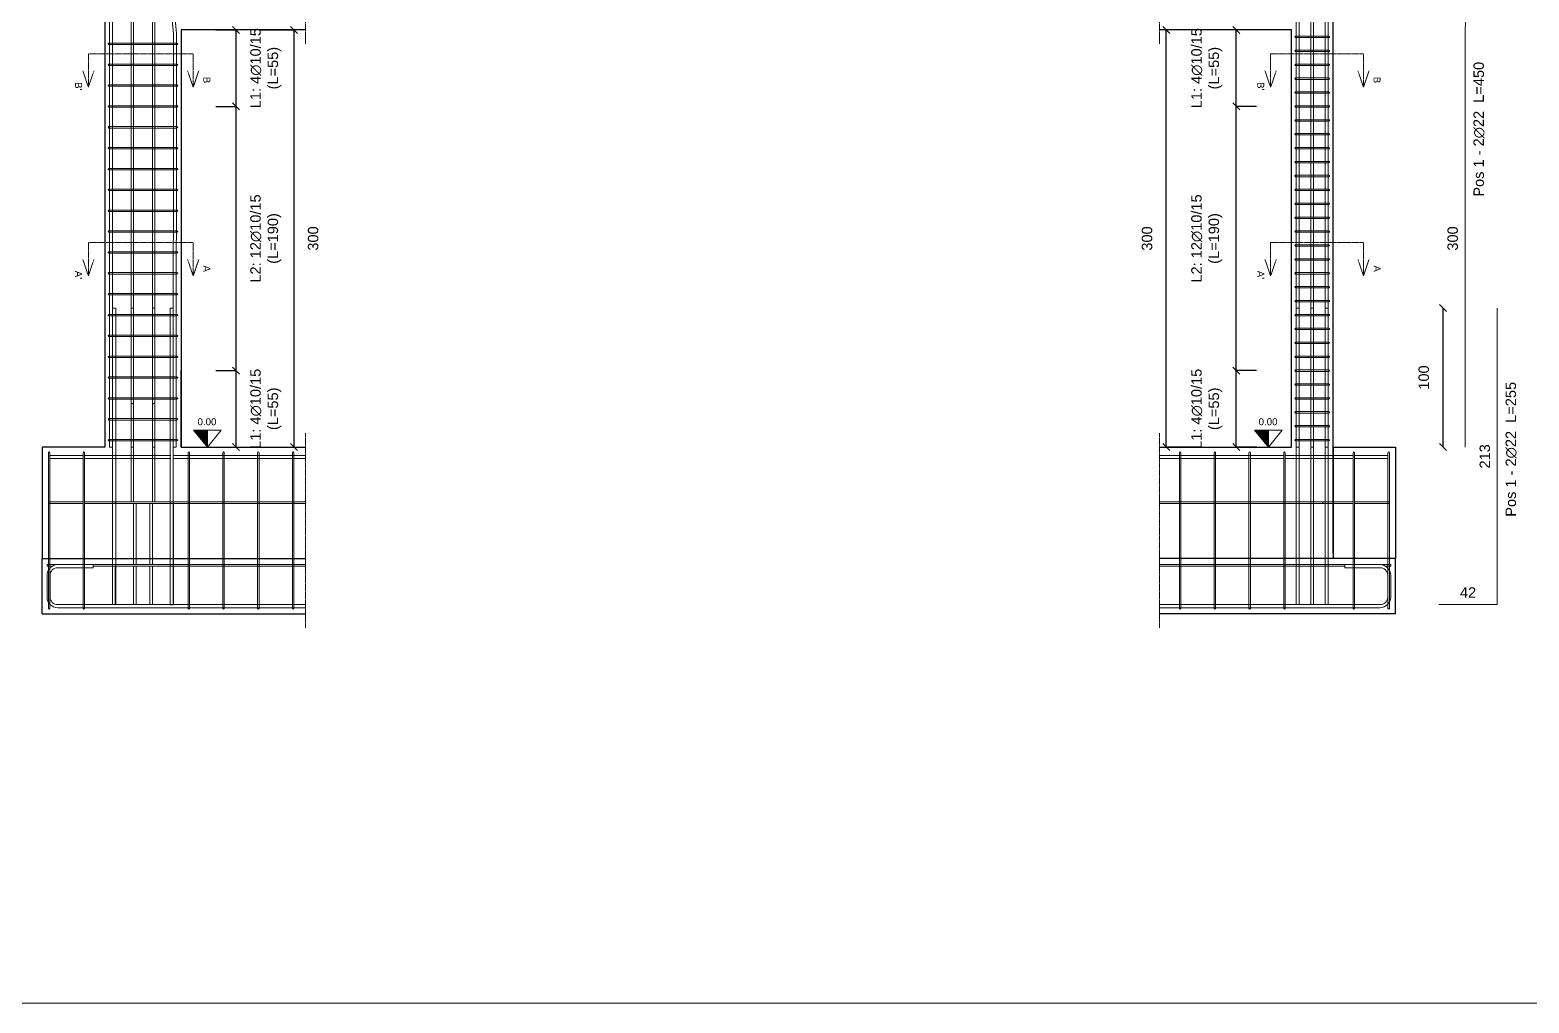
# Model space of a CAD drawing. Header units: millimetres. Extents: x -455371 to 117772, y -78417 to 116564.
# Drawn here: x -442687 to -431903, y 47891 to 54889 of the extents above; entities that cross this region are included whole.
import ezdxf

# ---------------------------------------------------------------- set-up
doc = ezdxf.new("R2010")
doc.units = ezdxf.units.MM
doc.linetypes.add('ACAD_ISO02W100', pattern=[15, 12, -3])
doc.layers.get('0').update_dxf_attribs({"color": 255})
for name, color, linetype, lineweight in [('armature', 5, 'Continuous', 18), ('Cls', 7, 'Continuous', 25), ('quote', 5, 'Continuous', 15), ('Scritte', 7, 'Continuous', 15), ('staffe', 10, 'Continuous', 15), ('tratteggio 1 a 50', 230, 'ACAD_ISO02W100', 15)]:
    doc.layers.add(name, color=color, linetype=linetype, lineweight=lineweight)
doc.layers.add('RETINI', color=253, linetype='Continuous')
doc.styles.get("Standard").update_dxf_attribs({"font": 'arial.ttf'})
doc.dimstyles.new('per distinte 1 a 50', dxfattribs={"dimtxt": 75, "dimasz": 150, "dimexe": 0.18, "dimexo": 250, "dimgap": 50, "dimtad": 1, "dimdec": 0, "dimlfac": 0.1, "dimzin": 0, "dimdsep": 46, "dimtxsty": 'Standard', "dimblk": 'NONE', "dimcen": 0, "dimse1": 1, "dimse2": 1, "dimsd1": 1, "dimsd2": 1, "dimadec": 0, "dimazin": 0, "dimtfac": 1, "dimtdec": 0, "dimtix": 1, "dimtofl": 0, "dimtmove": 0, "dimatfit": 3, "dimldrblk": 'NONE', "dimfxl": 250, "dimfxlon": 1, "dimtolj": 1, "dimtzin": 0, "dimarcsym": 2})
doc.dimstyles.new('scala1 a 50', dxfattribs={"dimtxt": 75, "dimasz": 50, "dimexe": 0.18, "dimexo": 250, "dimgap": 100, "dimtad": 2, "dimdec": 0, "dimlfac": 0.1, "dimzin": 0, "dimdsep": 46, "dimtxsty": 'Standard', "dimblk": 'OBLIQUE', "dimcen": -100, "dimadec": 0, "dimazin": 0, "dimtfac": 1, "dimtdec": 0, "dimtofl": 0, "dimtmove": 0, "dimatfit": 3, "dimfxl": 250, "dimfxlon": 1, "dimtolj": 1, "dimtzin": 0, "dimarcsym": 0})

# ---------------------------------------------------------------- blocks, each defined once
blk = doc.blocks.new('*U2514')
at = {"layer": 'staffe'}
blk.add_lwpolyline([(-5, -560), (-5, 560, -1), (5, 560), (5, -560, -1)], format="xyb", close=True, dxfattribs=at)
blk = doc.blocks.new('*U2515')
at = {"layer": 'armature', "color": 0, "linetype": 'ByBlock', "lineweight": -2, "transparency": 16777216}
for p in [(0, 0), (250, 0), (500, 0), (750, 0)]:
    blk.add_blockref('*U2514', p, dxfattribs=at)
blk = doc.blocks.new('*U2701')
at = {"layer": 'staffe'}
blk.add_lwpolyline([(-5, -560), (-5, 560, -1), (5, 560), (5, -560, -1)], format="xyb", close=True, dxfattribs=at)
blk = doc.blocks.new('*U2702')
at = {"layer": 'armature', "color": 0, "linetype": 'ByBlock', "lineweight": -2, "transparency": 16777216}
for p in [(0, 0), (250, 0), (500, 0), (750, 0)]:
    blk.add_blockref('*U2701', p, dxfattribs=at)
blk = doc.blocks.new('*U2672')
at = {"layer": 'staffe'}
blk.add_lwpolyline([(-120, 5), (120, 5, -1), (120, -5), (-120, -5, -1)], format="xyb", close=True, dxfattribs=at)
blk = doc.blocks.new('*U2673')
at = {"layer": 'armature', "color": 0, "linetype": 'ByBlock', "lineweight": -2, "transparency": 16777216}
for p in [(0, 2900), (0, 2800), (0, 2700), (0, 2600), (0, 2500), (0, 2400), (0, 2300), (0, 2200), (0, 2100), (0, 2000), (0, 1900), (0, 1800), (0, 1700), (0, 1600), (0, 1500), (0, 1400), (0, 1300), (0, 1200), (0, 1100), (0, 1000), (0, 900), (0, 800), (0, 700), (0, 600), (0, 500), (0, 400), (0, 300), (0, 200), (0, 100), (0, 0)]:
    blk.add_blockref('*U2672', p, dxfattribs=at)
blk = doc.blocks.new('*U2498')
at = {"layer": 'staffe'}
blk.add_lwpolyline([(-245, -5), (245, -5, 1), (245, 5), (-245, 5, 1)], format="xyb", close=True, dxfattribs=at)
blk = doc.blocks.new('*U2499')
at = {"layer": 'armature', "color": 0, "linetype": 'ByBlock', "lineweight": -2, "transparency": 16777216}
for p in [(0, 2850), (0, 2700), (0, 2550), (0, 2400), (0, 2250), (0, 2100), (0, 1950), (0, 1800), (0, 1650), (0, 1500), (0, 1350), (0, 1200), (0, 1050), (0, 900), (0, 750), (0, 600), (0, 450), (0, 300), (0, 150), (0, 0)]:
    blk.add_blockref('*U2498', p, dxfattribs=at)
blk = doc.blocks.new('*D2995')
at = {"layer": 'Defpoints', "color": 0, "transparency": 16777216}
for p in [(-432132, 52889), (-432132, 50756), (-432132, 50756)]:
    blk.add_point(p, dxfattribs=at)
at = {"layer": 'quote', "color": 0, "transparency": 16777216, "insert": (-432221, 51822), "char_height": 75, "attachment_point": 5, "rotation": 90}
blk.add_mtext('\\A1;213', dxfattribs=at)
blk = doc.blocks.new('_None')
blk = doc.blocks.new('*D2996')
at = {"layer": 'Defpoints', "color": 0, "transparency": 16777216}
for p in [(-432552, 50756), (-432132, 50756), (-432132, 50756)]:
    blk.add_point(p, dxfattribs=at)
at = {"layer": 'quote', "color": 0, "transparency": 16777216, "insert": (-432342, 50843), "char_height": 75, "attachment_point": 5}
blk.add_mtext('\\A1;42', dxfattribs=at)
blk = doc.blocks.new('*D2773')
at = {"layer": 'Defpoints', "color": 0, "transparency": 16777216}
for p in [(-432363, 54889), (-432363, 51889), (-432363, 51889)]:
    blk.add_point(p, dxfattribs=at)
at = {"layer": 'quote', "color": 0, "transparency": 16777216, "insert": (-432452, 53389), "char_height": 75, "attachment_point": 5, "rotation": 90}
blk.add_mtext('\\A1;300', dxfattribs=at)
blk = doc.blocks.new('_Oblique')
at = {"color": 0, "linetype": 'ByBlock', "lineweight": -2}
blk.add_line((-0.5, -0.5), (0.5, 0.5), dxfattribs=at)
blk = doc.blocks.new('*D2819')
at = {"layer": 'Defpoints', "color": 0, "transparency": 16777216}
for p in [(-441599, 54889), (-441599, 51889), (-440788, 51889)]:
    blk.add_point(p, dxfattribs=at)
at = {"layer": 'quote', "color": 0, "lineweight": -2, "transparency": 16777216}
for p, q in [((-441038, 54889), (-440788, 54889)), ((-440788, 54889), (-440788, 51889)), ((-441038, 51889), (-440788, 51889))]:
    blk.add_line(p, q, dxfattribs=at)
at = {"layer": 'quote', "color": 0, "lineweight": -2, "transparency": 16777216, "xscale": 50, "yscale": 50, "zscale": 50}
for p, rotation in [((-440788, 54889), 90), ((-440788, 51889), 270)]:
    blk.add_blockref('_Oblique', p, dxfattribs=dict(at, rotation=rotation))
at = {"layer": 'quote', "color": 0, "transparency": 16777216, "insert": (-440650, 53389), "char_height": 75, "attachment_point": 5, "rotation": 90}
blk.add_mtext('\\A1;300', dxfattribs=at)
blk = doc.blocks.new('*D2857')
at = {"layer": 'Defpoints', "color": 0, "transparency": 16777216}
for p in [(-434513, 54889), (-433613, 54889), (-433613, 51889)]:
    blk.add_point(p, dxfattribs=at)
at = {"layer": 'quote', "color": 0, "lineweight": -2, "transparency": 16777216}
for p, q in [((-434263, 54889), (-434513, 54889)), ((-434513, 51889), (-434513, 54889)), ((-434263, 51889), (-434513, 51889))]:
    blk.add_line(p, q, dxfattribs=at)
at = {"layer": 'quote', "color": 0, "lineweight": -2, "transparency": 16777216, "xscale": 50, "yscale": 50, "zscale": 50}
for p, rotation in [((-434513, 54889), 90), ((-434513, 51889), 270)]:
    blk.add_blockref('_Oblique', p, dxfattribs=dict(at, rotation=rotation))
at = {"layer": 'quote', "color": 0, "transparency": 16777216, "insert": (-434651, 53389), "char_height": 75, "attachment_point": 5, "rotation": 90}
blk.add_mtext('\\A1;300', dxfattribs=at)
blk = doc.blocks.new('*D2871')
at = {"layer": 'Defpoints', "color": 0, "transparency": 16777216}
for p in [(-434009, 52439), (-433613, 52439), (-433613, 51889)]:
    blk.add_point(p, dxfattribs=at)
at = {"layer": 'quote', "color": 0, "lineweight": -2, "transparency": 16777216}
for p, q in [((-433863, 52439), (-434009, 52439)), ((-434009, 51889), (-434009, 52439)), ((-433863, 51889), (-434009, 51889))]:
    blk.add_line(p, q, dxfattribs=at)
at = {"layer": 'quote', "color": 0, "lineweight": -2, "transparency": 16777216, "xscale": 50, "yscale": 50, "zscale": 50}
for p, rotation in [((-434009, 52439), 90), ((-434009, 51889), 270)]:
    blk.add_blockref('_Oblique', p, dxfattribs=dict(at, rotation=rotation))
at = {"layer": 'quote', "color": 0, "transparency": 16777216, "insert": (-434222, 52164), "char_height": 75, "attachment_point": 5, "rotation": 90}
blk.add_mtext('\\A1;L1: {\\A0;4∅10/15} \\P(L=55)', dxfattribs=at)
blk = doc.blocks.new('*D2872')
at = {"layer": 'Defpoints', "color": 0, "transparency": 16777216}
for p in [(-434009, 54339), (-433613, 54339), (-433613, 52439)]:
    blk.add_point(p, dxfattribs=at)
at = {"layer": 'quote', "color": 0, "lineweight": -2, "transparency": 16777216}
for p, q in [((-433863, 54339), (-434009, 54339)), ((-434009, 52439), (-434009, 54339)), ((-433863, 52439), (-434009, 52439))]:
    blk.add_line(p, q, dxfattribs=at)
at = {"layer": 'quote', "color": 0, "lineweight": -2, "transparency": 16777216, "xscale": 50, "yscale": 50, "zscale": 50}
for p, rotation in [((-434009, 54339), 90), ((-434009, 52439), 270)]:
    blk.add_blockref('_Oblique', p, dxfattribs=dict(at, rotation=rotation))
at = {"layer": 'quote', "color": 0, "transparency": 16777216, "insert": (-434222, 53389), "char_height": 75, "attachment_point": 5, "rotation": 90}
blk.add_mtext('\\A1;L2: {\\A0;12∅10/15} \\P(L=190)', dxfattribs=at)
blk = doc.blocks.new('*D2873')
at = {"layer": 'Defpoints', "color": 0, "transparency": 16777216}
for p in [(-434009, 54889), (-433613, 54889), (-433613, 54339)]:
    blk.add_point(p, dxfattribs=at)
at = {"layer": 'quote', "color": 0, "lineweight": -2, "transparency": 16777216}
for p, q in [((-433863, 54889), (-434009, 54889)), ((-434009, 54339), (-434009, 54889)), ((-433863, 54339), (-434009, 54339))]:
    blk.add_line(p, q, dxfattribs=at)
at = {"layer": 'quote', "color": 0, "lineweight": -2, "transparency": 16777216, "xscale": 50, "yscale": 50, "zscale": 50}
for p, rotation in [((-434009, 54889), 90), ((-434009, 54339), 270)]:
    blk.add_blockref('_Oblique', p, dxfattribs=dict(at, rotation=rotation))
at = {"layer": 'quote', "color": 0, "transparency": 16777216, "insert": (-434222, 54614), "char_height": 75, "attachment_point": 5, "rotation": 90}
blk.add_mtext('\\A1;L1: {\\A0;4∅10/15} \\P(L=55)', dxfattribs=at)
blk = doc.blocks.new('*D2894')
at = {"layer": 'Defpoints', "color": 0, "transparency": 16777216}
for p in [(-441599, 52439), (-441204, 52439), (-441599, 51889)]:
    blk.add_point(p, dxfattribs=at)
at = {"layer": 'quote', "color": 0, "lineweight": -2, "transparency": 16777216}
for p, q in [((-441349, 52439), (-441203, 52439)), ((-441204, 51889), (-441204, 52439)), ((-441349, 51889), (-441203, 51889))]:
    blk.add_line(p, q, dxfattribs=at)
at = {"layer": 'quote', "color": 0, "lineweight": -2, "transparency": 16777216, "xscale": 50, "yscale": 50, "zscale": 50}
for p, rotation in [((-441204, 52439), 90), ((-441204, 51889), 270)]:
    blk.add_blockref('_Oblique', p, dxfattribs=dict(at, rotation=rotation))
at = {"layer": 'quote', "color": 0, "transparency": 16777216, "insert": (-440991, 52164), "char_height": 75, "attachment_point": 5, "rotation": 90}
blk.add_mtext('\\A1;L1: {\\A0;4∅10/15} \\P(L=55)', dxfattribs=at)
blk = doc.blocks.new('*D2895')
at = {"layer": 'Defpoints', "color": 0, "transparency": 16777216}
for p in [(-441599, 54339), (-441204, 54339), (-441599, 52439)]:
    blk.add_point(p, dxfattribs=at)
at = {"layer": 'quote', "color": 0, "lineweight": -2, "transparency": 16777216}
for p, q in [((-441349, 54339), (-441203, 54339)), ((-441204, 52439), (-441204, 54339)), ((-441349, 52439), (-441203, 52439))]:
    blk.add_line(p, q, dxfattribs=at)
at = {"layer": 'quote', "color": 0, "lineweight": -2, "transparency": 16777216, "xscale": 50, "yscale": 50, "zscale": 50}
for p, rotation in [((-441204, 54339), 90), ((-441204, 52439), 270)]:
    blk.add_blockref('_Oblique', p, dxfattribs=dict(at, rotation=rotation))
at = {"layer": 'quote', "color": 0, "transparency": 16777216, "insert": (-440991, 53389), "char_height": 75, "attachment_point": 5, "rotation": 90}
blk.add_mtext('\\A1;L2: {\\A0;12∅10/15} \\P(L=190)', dxfattribs=at)
blk = doc.blocks.new('*D2896')
at = {"layer": 'Defpoints', "color": 0, "transparency": 16777216}
for p in [(-441599, 54889), (-441204, 54889), (-441599, 54339)]:
    blk.add_point(p, dxfattribs=at)
at = {"layer": 'quote', "color": 0, "lineweight": -2, "transparency": 16777216}
for p, q in [((-441349, 54889), (-441203, 54889)), ((-441204, 54339), (-441204, 54889)), ((-441349, 54339), (-441203, 54339))]:
    blk.add_line(p, q, dxfattribs=at)
at = {"layer": 'quote', "color": 0, "lineweight": -2, "transparency": 16777216, "xscale": 50, "yscale": 50, "zscale": 50}
for p, rotation in [((-441204, 54889), 90), ((-441204, 54339), 270)]:
    blk.add_blockref('_Oblique', p, dxfattribs=dict(at, rotation=rotation))
at = {"layer": 'quote', "color": 0, "transparency": 16777216, "insert": (-440991, 54614), "char_height": 75, "attachment_point": 5, "rotation": 90}
blk.add_mtext('\\A1;L1: {\\A0;4∅10/15} \\P(L=55)', dxfattribs=at)
blk = doc.blocks.new('*D2920')
at = {"layer": 'Defpoints', "color": 0, "transparency": 16777216}
for p in [(-432522, 52889), (-432363, 52889), (-432363, 51889)]:
    blk.add_point(p, dxfattribs=at)
at = {"layer": 'quote', "color": 0, "lineweight": -2, "transparency": 16777216}
for p, q in [((-432522, 52889), (-432522, 52889)), ((-432522, 51889), (-432522, 52889)), ((-432522, 51889), (-432522, 51889))]:
    blk.add_line(p, q, dxfattribs=at)
at = {"layer": 'quote', "color": 0, "lineweight": -2, "transparency": 16777216, "xscale": 50, "yscale": 50, "zscale": 50}
for p, rotation in [((-432522, 52889), 90), ((-432522, 51889), 270)]:
    blk.add_blockref('_Oblique', p, dxfattribs=dict(at, rotation=rotation))
at = {"layer": 'quote', "color": 0, "transparency": 16777216, "insert": (-432660, 52389), "char_height": 75, "attachment_point": 5, "rotation": 90}
blk.add_mtext('\\A1;100', dxfattribs=at)
blk = doc.blocks.new('*U2508')
at = {"layer": 'staffe'}
blk.add_lwpolyline([(-5, -560), (-5, 560, -1), (5, 560), (5, -560, -1)], format="xyb", close=True, dxfattribs=at)
blk = doc.blocks.new('*U2509')
at = {"layer": 'armature', "color": 0, "linetype": 'ByBlock', "lineweight": -2, "transparency": 16777216}
for p in [(0, 0), (250, 0)]:
    blk.add_blockref('*U2508', p, dxfattribs=at)
blk = doc.blocks.new('*U2510')
at = {"layer": 'staffe'}
blk.add_lwpolyline([(-5, -560), (-5, 560, -1), (5, 560), (5, -560, -1)], format="xyb", close=True, dxfattribs=at)
blk = doc.blocks.new('*U2511')
at = {"layer": 'armature', "color": 0, "linetype": 'ByBlock', "lineweight": -2, "transparency": 16777216}
for p in [(0, 0), (250, 0)]:
    blk.add_blockref('*U2510', p, dxfattribs=at)

msp = doc.modelspace()

# ---------------------------------------------------------------- hatches: boundary and pattern name
at = {"layer": 'RETINI'}
h = msp.add_hatch(color=256, dxfattribs=at)
h.dxf.hatch_style = 1
h.paths.add_polyline_path([(-441510.9, 52009.9), (-441410.9, 51888.5), (-441410.9, 52009.9)])
h = msp.add_hatch(color=256, dxfattribs=at)
h.dxf.hatch_style = 1
h.paths.add_polyline_path([(-433878, 52009.9), (-433778, 51888.5), (-433778, 52009.9)])

# ---------------------------------------------------------------- linework, layer by layer
at = {"layer": 'armature'}
msp.add_line((-432132.4, 50755.5), (-432132.4, 52888.5), dxfattribs=at)
for points in [[(-442114.5, 51888.5), (-442092.5, 51888.5), (-442092.5, 56388.5), (-442114.5, 56388.5)], [(-433471.9, 56388.5), (-433453.9, 56388.5), (-433453.9, 51888.5), (-433471.9, 51888.5)]]:
    msp.add_lwpolyline(points, close=True, dxfattribs=at)
for points in [[(-441942.1, 51888.5), (-441960.1, 51888.5), (-441960.1, 56388.5), (-441942.1, 56388.5), (-441942.1, 51888.5)], [(-441788.8, 51888.5), (-441806.8, 51888.5), (-441806.8, 56388.5), (-441788.8, 56388.5), (-441788.8, 51888.5)], [(-433577.9, 51888.5), (-433555.9, 51888.5), (-433555.9, 56388.5), (-433577.9, 56388.5), (-433577.9, 51888.5)], [(-433347.9, 51888.5), (-433369.9, 51888.5), (-433369.9, 56388.5), (-433347.9, 56388.5), (-433347.9, 51888.5)], [(-432363.3, 51888.5), (-432363.3, 54888.5), (-432338.3, 55388.5), (-432338.3, 56388.5)], [(-441706.4, 55387.5), (-441655.5, 54863.5), (-441656.5, 51888.5), (-441634.5, 51888.5), (-441633.5, 54863.5), (-441684.5, 55389.6)], [(-442092.5, 52888.5), (-442070.5, 52888.5), (-442070.5, 50755.5), (-442092.5, 50755.5), (-442092.5, 52888.5)], [(-441941.5, 51494.5), (-441942.1, 52888.5), (-441960.1, 52888.5), (-441960.1, 51494.5)], [(-441788.1, 51494.5), (-441788.8, 52888.5), (-441806.8, 52888.5), (-441806.8, 51494.5)], [(-441678.1, 52888.5), (-441656.1, 52888.5), (-441656.1, 50755.4), (-441678.1, 50755.4), (-441678.1, 52888.5)], [(-433577.9, 52888.5), (-433555.9, 52888.5), (-433555.9, 50755.5), (-433577.9, 50755.5), (-433577.9, 52888.5)], [(-433471.9, 52888.5), (-433453.9, 52888.5), (-433453.9, 50755.5), (-433471.9, 50755.5), (-433471.9, 52888.5)], [(-433369.9, 52888.5), (-433347.9, 52888.5), (-433347.9, 50755.5), (-433369.9, 50755.5), (-433369.9, 52888.5)], [(-442544.5, 51827.5), (-442304.5, 51827.5)], [(-442304.5, 51805.5), (-442544.5, 51805.5)], [(-442294.5, 51827.5), (-441788.3, 51827.8)], [(-441788.3, 51805.5), (-442294.5, 51805.5)], [(-441788.3, 51827.5), (-441674.5, 51827.5)], [(-441674.5, 51805.5), (-441788.3, 51805.5)], [(-441655.9, 51827.5), (-440705.4, 51827.5)], [(-440705.4, 51805.5), (-441655.9, 51805.5)], [(-433787.9, 51827.5), (-434564.8, 51827.5)], [(-434564.8, 51805.5), (-433787.9, 51805.5)], [(-433667.9, 51827.5), (-433787.9, 51827.5)], [(-433787.9, 51805.5), (-433667.9, 51805.5)], [(-433567.9, 51827.5), (-433657.9, 51827.5)], [(-433167.9, 51827.5), (-433657.9, 51827.5)], [(-433657.9, 51805.5), (-433567.9, 51805.5)], [(-433657.9, 51805.5), (-433167.9, 51805.5)], [(-432917.9, 51827.5), (-433157.9, 51827.5)], [(-433157.9, 51805.5), (-432917.9, 51805.5)], [(-442304.5, 51482.5), (-442554.5, 51482.5), (-442554.5, 51494.5), (-442304.5, 51494.5)], [(-442294.5, 51494.5), (-442074.8, 51494.5)], [(-442074.8, 51482.5), (-442294.5, 51482.5)], [(-440705.4, 51482.5), (-442074.8, 51482.5), (-442074.8, 51494.5), (-440705.4, 51494.5)], [(-441942.1, 51482.5), (-441942.1, 51043.5)], [(-441923.3, 51043.5), (-441923.5, 51482.5)], [(-441824.8, 51482.5), (-441824.8, 51043.5)], [(-441805.9, 51043.5), (-441806.1, 51482.5)], [(-441655.6, 51043.5), (-441655.8, 51482.5)], [(-434564.8, 51482.5), (-433387.6, 51482.5), (-433387.6, 51494.5), (-434564.8, 51494.5)], [(-433167.9, 51494.5), (-434564.8, 51494.5)], [(-434564.8, 51482.5), (-433167.9, 51482.5)], [(-433157.9, 51482.5), (-432907.9, 51482.5), (-432907.9, 51494.5), (-433157.9, 51494.5)], [(-442528.8, 51031.5), (-442564.5, 51031.5), (-442564.5, 51043.5), (-442487.5, 51043.5)], [(-442233.5, 51043.5), (-440705.4, 51043.5)], [(-442233.5, 51043.5), (-442233.5, 51031.5), (-440705.4, 51031.5)], [(-442093.5, 51031.5), (-442093.5, 50755.5)], [(-442074.5, 50755.5), (-442074.6, 51031.5)], [(-441942.1, 51031.5), (-441942.1, 50755.5)], [(-441923.1, 50755.5), (-441923.3, 51031.5)], [(-441824.8, 51031.5), (-441824.8, 50755.5)], [(-441805.8, 50755.5), (-441805.9, 51031.5)], [(-441655.5, 50755.5), (-441655.6, 51031.5)], [(-433228.9, 51043.5), (-434564.8, 51043.5)], [(-433228.9, 51043.5), (-433228.9, 51031.5), (-434564.8, 51031.5)], [(-432933.7, 51031.5), (-432897.9, 51031.5), (-432897.9, 51043.5), (-432974.9, 51043.5)], [(-432132.4, 50755.5), (-432552.4, 50755.5)]]:
    msp.add_lwpolyline(points, dxfattribs=at)
for points in [[(-440705.4, 50755.5), (-442487.5, 50755.5, -0.4142136), (-442542.5, 50810.5), (-442542.5, 50966.5), (-442542.5, 50966.5, -0.4142136), (-442487.5, 51021.5), (-442233.5, 51021.5), (-442233.5, 51043.5), (-442487.5, 51043.5, 0.4142136), (-442564.5, 50966.5), (-442564.5, 50966.5), (-442564.5, 50810.5, 0.4142136), (-442487.5, 50733.5), (-440705.4, 50733.5)], [(-434564.8, 50755.5), (-432974.9, 50755.5, 0.4142136), (-432919.9, 50810.5), (-432919.9, 50966.5), (-432919.9, 50966.5, 0.4142136), (-432974.9, 51021.5), (-433228.9, 51021.5), (-433228.9, 51043.5), (-432974.9, 51043.5, -0.4142136), (-432897.9, 50966.5), (-432897.9, 50966.5), (-432897.9, 50810.5, -0.4142136), (-432974.9, 50733.5), (-434564.8, 50733.5)]]:
    msp.add_lwpolyline(points, format="xyb", dxfattribs=at)
for p in [(-441951.1, 52201.5), (-441797.8, 52201.5)]:
    msp.add_point(p, dxfattribs=at)
at = {"layer": 'Cls'}
for points in [[(-440705.4, 65588.5), (-441749.5, 65588.5), (-442149.5, 65588.5), (-442149.5, 56922.5), (-442149.5, 54888.5), (-442149.5, 54888.5), (-442149.5, 54888.5), (-442149.5, 51888.5), (-442149.5, 51888.5)], [(-433312.9, 51124.5), (-433312.9, 65588.5), (-433612.9, 65588.5), (-434564.8, 65588.5)], [(-440705.4, 54888.5), (-441599.5, 54888.5), (-441599.5, 51888.5), (-441599.5, 52438.5), (-441599.5, 52438.5)], [(-434564.8, 51888.5), (-433612.9, 51888.5), (-433612.9, 54888.5), (-434564.8, 54888.5)], [(-442599.5, 51888.5), (-442599.5, 51088.5), (-442149.5, 51088.5)], [(-442149.5, 51888.5), (-442599.5, 51888.5)], [(-441599.5, 51888.5), (-440705.4, 51888.5)], [(-433312.9, 51888.5), (-433312.9, 51088.5), (-433312.9, 51088.5)], [(-432862.9, 51888.5), (-432862.9, 51088.5), (-433312.9, 51088.5)], [(-433312.9, 51888.5), (-432862.9, 51888.5)], [(-442599.5, 50688.5), (-442599.5, 50688.5), (-442599.5, 51088.5), (-440705.4, 51088.5)], [(-432862.9, 50688.5), (-432862.9, 50688.5), (-432862.9, 51088.5), (-434564.8, 51088.5)], [(-442599.5, 50688.5), (-440705.4, 50688.5)], [(-442149.5, 50688.5), (-441370.9, 50688.5)], [(-432862.9, 50688.5), (-434564.8, 50688.5)]]:
    msp.add_lwpolyline(points, dxfattribs=at)
at = {"layer": 'quote'}
msp.add_lwpolyline([(-455370.7, 70223.3), (-403722.5, 70223.3), (-403722.5, 47890.5), (-455370.7, 47890.5)], close=True, dxfattribs=at)
for points in [[(-441410.9, 51888.5), (-441510.9, 52009.9), (-441310.9, 52009.9), (-441410.9, 51888.5)], [(-441410.9, 51888.5), (-441410.9, 52009.9)], [(-433778, 51888.5), (-433878, 52009.9), (-433678, 52009.9), (-433778, 51888.5)], [(-433778, 51888.5), (-433778, 52009.9)]]:
    msp.add_lwpolyline(points, dxfattribs=at)
at = {"layer": 'tratteggio 1 a 50'}
for points in [[(-440705.4, 55488.5), (-440705.4, 54788.5)], [(-434562.6, 55488.5), (-434562.6, 54788.5)], [(-441553.4, 54595.7), (-441553.4, 54595.7), (-441513, 54476.1), (-441513, 54717.9), (-442266.9, 54717.9), (-442266.9, 54476.1)], [(-433134.9, 54595.7), (-433134.9, 54595.7), (-433094.5, 54476.1), (-433094.5, 54717.9), (-433762.4, 54717.9), (-433762.4, 54476.1)], [(-442226.5, 54595.7), (-442226.5, 54595.7), (-442266.9, 54476.1), (-442307.3, 54595.7), (-442307.3, 54595.7)], [(-433722, 54595.7), (-433722, 54595.7), (-433762.4, 54476.1), (-433802.8, 54595.7), (-433802.8, 54595.7)], [(-441553.4, 53238.8), (-441553.4, 53238.8), (-441513, 53119.2), (-441513, 53361.1), (-442266.9, 53361.1), (-442266.9, 53119.2)], [(-433134.9, 53238.8), (-433134.9, 53238.8), (-433094.5, 53119.2), (-433094.5, 53361.1), (-433762.4, 53361.1), (-433762.4, 53119.2)], [(-442226.5, 53238.8), (-442226.5, 53238.8), (-442266.9, 53119.2), (-442307.3, 53238.8), (-442307.3, 53238.8)], [(-433722, 53238.8), (-433722, 53238.8), (-433762.4, 53119.2), (-433802.8, 53238.8), (-433802.8, 53238.8)], [(-440705.4, 51988.5), (-440705.4, 50588.5)], [(-434562.6, 51988.5), (-434562.6, 50588.5)]]:
    msp.add_lwpolyline(points, dxfattribs=at)
for points in [[(-441513, 54476.1), (-441472.6, 54595.7), (-441472.6, 54595.7), (-441472.6, 54595.7)], [(-433094.5, 54476.1), (-433054.1, 54595.7), (-433054.1, 54595.7), (-433054.1, 54595.7)], [(-441513, 53119.2), (-441472.6, 53238.8), (-441472.6, 53238.8), (-441472.6, 53238.8)], [(-433094.5, 53119.2), (-433054.1, 53238.8), (-433054.1, 53238.8), (-433054.1, 53238.8)]]:
    msp.add_lwpolyline(points, close=True, dxfattribs=at)

# ---------------------------------------------------------------- block references
at = {"layer": 'armature'}
for name, p in [('*U2499', (-441874.5, 51938.5)), ('*U2673', (-433462.9, 51938.5)), ('*U2509', (-442549.5, 51288.5)), ('*U2515', (-441544.5, 51288.5))]:
    msp.add_blockref(name, p, dxfattribs=at)
at = {"layer": 'armature', "xscale": -1}
for name, p in [('*U2702', (-433662.9, 51288.5)), ('*U2511', (-432912.9, 51288.5))]:
    msp.add_blockref(name, p, dxfattribs=at)

# ---------------------------------------------------------------- texts
at = {"layer": 'Scritte', "attachment_point": 1}
for s, width, insert, char_height, rotation in [('Pos 1 - 2∅22  L=450', 995.998, (-432302.8, 53689.9), 75, 90), ("B'", 371.945, (-442312.6, 54513.7), 50, 270), ('B', 371.945, (-441390, 54552.2), 50, 270), ("B'", 371.945, (-433808.1, 54513.7), 50, 270), ('B', 371.945, (-432971.5, 54552.2), 50, 270), ('A', 371.945, (-441390, 53195.3), 50, 270), ('A', 371.945, (-432971.5, 53195.3), 50, 270), ("A'", 371.945, (-442312.6, 53156.8), 50, 270), ("A'", 371.945, (-433808.1, 53156.8), 50, 270), ('Pos 1 - 2∅22  L=255', 1174.173, (-432072, 51388), 75, 90)]:
    msp.add_mtext_dynamic_manual_height_columns(s, width=width, gutter_width=12.5, heights=[0], dxfattribs=dict(at, insert=insert, char_height=char_height, rotation=rotation))
at = {"layer": 'Scritte', "char_height": 50, "attachment_point": 1}
for insert in [(-441481.6, 52096.1), (-433848.7, 52096.1)]:
    msp.add_mtext_dynamic_manual_height_columns('0.00', width=147.198, gutter_width=12.5, heights=[0], dxfattribs=dict(at, insert=insert))

# ---------------------------------------------------------------- dimensions: what is measured, and where the dimension line sits
at = {"layer": 'quote'}
for base, p1, p2, dimstyle, picture, middle in [((-440788.4, 51888.5), (-441599.5, 54888.5), (-441599.5, 51888.5), 'scala1 a 50', '*D2819', (-440650.1, 53388.5)), ((-434512.6, 54888.5), (-433612.9, 51888.5), (-433612.9, 54888.5), 'scala1 a 50', '*D2857', (-434650.9, 53388.5)), ((-432363.3, 51888.5), (-432363.3, 54888.5), (-432363.3, 51888.5), 'per distinte 1 a 50', '*D2773', (-432451.6, 53388.5)), ((-432521.9, 52888.5), (-432363.3, 51888.5), (-432363.3, 52888.5), 'scala1 a 50', '*D2920', (-432660.2, 52388.5)), ((-432132.4, 50755.5), (-432132.4, 52888.5), (-432132.4, 50755.5), 'per distinte 1 a 50', '*D2995', (-432220.8, 51822))]:
    dim = msp.add_linear_dim(base=base, p1=p1, p2=p2, angle=90, dimstyle=dimstyle, dxfattribs=at)
    dim.commit()
    dim.dimension.update_dxf_attribs({"geometry": picture, "text_midpoint": middle})
for base, p1, p2, text, picture, middle in [((-441203.6, 54888.5), (-441599.5, 54338.5), (-441599.5, 54888.5), 'L1: {\\A0;4∅10/15} \\P(L=<>)', '*D2896', (-441203.6, 54613.5)), ((-434008.8, 54888.5), (-433612.9, 54338.5), (-433612.9, 54888.5), 'L1: {\\A0;4∅10/15} \\P(L=<>)', '*D2873', (-434008.8, 54613.5)), ((-441203.6, 54338.5), (-441599.5, 52438.5), (-441599.5, 54338.5), 'L2: {\\A0;12∅10/15} \\P(L=<>)', '*D2895', (-441203.6, 53388.5)), ((-434008.8, 54338.5), (-433612.9, 52438.5), (-433612.9, 54338.5), 'L2: {\\A0;12∅10/15} \\P(L=<>)', '*D2872', (-434008.8, 53388.5)), ((-441203.6, 52438.5), (-441599.5, 51888.5), (-441599.5, 52438.5), 'L1: {\\A0;4∅10/15} \\P(L=<>)', '*D2894', (-441203.6, 52163.5)), ((-434008.8, 52438.5), (-433612.9, 51888.5), (-433612.9, 52438.5), 'L1: {\\A0;4∅10/15} \\P(L=<>)', '*D2871', (-434008.8, 52163.5))]:
    dim = msp.add_linear_dim(base=base, p1=p1, p2=p2, angle=90, text=text, dimstyle='scala1 a 50', dxfattribs=at)
    dim.commit()
    dim.dimension.update_dxf_attribs({"geometry": picture, "text_midpoint": middle, "dimtype": 161})
dim = msp.add_linear_dim(base=(-432132.4, 50755.5), p1=(-432552.4, 50755.5), p2=(-432132.4, 50755.5), dimstyle='per distinte 1 a 50', dxfattribs=at)
dim.commit()
dim.dimension.update_dxf_attribs({"geometry": '*D2996', "text_midpoint": (-432342.4, 50843.2)})

doc.saveas('drawing.dxf')
